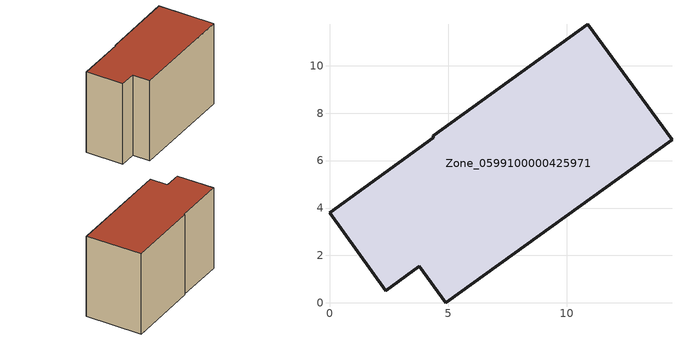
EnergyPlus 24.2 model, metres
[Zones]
Zone_0599100000425971
 floor ground (C_G): 10.89,11.75 14.44,6.88 4.91,0 3.79,1.54 2.36,0.51 0,3.79 4.38,6.96 4.37,7.04 z0
 wall outside (C_F): 14.44,6.88 10.89,11.75 4.37,7.04 4.38,6.96 0,3.79 2.36,0.51 3.79,1.54 4.91,0 14.44,6.88 z0:9.03
 roof outside (C_R): 4.91,0 14.44,6.88 10.89,11.75 4.37,7.04 4.38,6.96 0,3.79 2.36,0.51 3.79,1.54 z9.03
[BUILDING]
Pand.0599100000425971: North Axis=0; Terrain=City; Loads Convergence Tolerance Value=0.04; Temperature Convergence Tolerance Value=0.4; Solar Distribution=FullExterior; Maximum Number of Warmup Days=25; Minimum Number of Warmup Days=1
[Site:Location]
Rotterdam.The.Hague.AP_ZH_NLD Design_Conditions: Latitude=51.96; Longitude=4.45; Time Zone=1; Elevation=-4.5
[SITE:GROUNDTEMPERATURE:BUILDINGSURFACE]
18, 18, 18, 18, 18, 18, 18, 18, 18, 18, 18, 18
[MATERIAL] Thermal Absorptance=0.9; Solar Absorptance=0.7; Visible Absorptance=0.7
Name | Roughness | Thickness | Conductivity | Density | Specific Heat
G.TC.2006-2014 | MediumSmooth | 0.15 | 0.06 | 540 | 1210
F.TC.2006-2014 | Rough | 0.3 | 0.12 | 1920 | 840
R.TC.2006-2014 | MediumRough | 0.2 | 0.08 | 1500 | 1000
[CONSTRUCTION]
C_G: G.TC.2006-2014
C_F: F.TC.2006-2014
C_R: R.TC.2006-2014
[ZONE]
Zone_0599100000425971: Type=1; Multiplier=1; Ceiling Height=Autocalculate; Volume=Autocalculate; Floor Area=autocalculate; Part of Total Floor Area=Yes
[ZONEINFILTRATION:DESIGNFLOWRATE]
Infil_Zone_0599100000425971: Zone or ZoneList or Space or SpaceList=Zone_0599100000425971; Schedule=AlwaysOn; Design Flow Rate Calculation Method=Flow/Area; Flow Rate per Floor Area=0.0015; Constant Term Coefficient=1; Temperature Term Coefficient=0; Velocity Term Coefficient=0; Velocity Squared Term Coefficient=0
[HVACTEMPLATE:ZONE:IDEALLOADSAIRSYSTEM]
Zone_0599100000425971: Maximum Heating Supply Air Temperature=50; Minimum Cooling Supply Air Temperature=13; Maximum Heating Supply Air Humidity Ratio=0.0156; Minimum Cooling Supply Air Humidity Ratio=0.0077; Heating Limit=NoLimit; Cooling Limit=NoLimit; Dehumidification Control Type=ConstantSensibleHeatRatio; Cooling Sensible Heat Ratio=0.7; Dehumidification Setpoint=60; Humidification Control Type=None; Humidification Setpoint=30; Outdoor Air Method=None; Outdoor Air Flow Rate per Person=0.00944; Outdoor Air Flow Rate per Zone Floor Area=0; Outdoor Air Flow Rate per Zone=0; Demand Controlled Ventilation Type=None; Outdoor Air Economizer Type=NoEconomizer; Heat Recovery Type=None; Sensible Heat Recovery Effectiveness=0.7; Latent Heat Recovery Effectiveness=0.65
[ZONECONTROL:THERMOSTAT]
ThermostatControl_Zone_0599100000425971: Zone or ZoneList=Zone_0599100000425971; Control Type Schedule=DualSetpointControlType; Control 1=Thermostat_Zone_0599100000425971; Temperature Difference Between Cutout And Setpoint=0
[THERMOSTATSETPOINT:DUALSETPOINT]
Thermostat_Zone_0599100000425971: Heating Setpoint Temperature Schedule=HeatingSetpoint_Zone_0599100000425971; Cooling Setpoint Temperature Schedule=CoolingSetpoint_Zone_0599100000425971
[SCHEDULE:COMPACT]
HeatingSetpoint_Zone_0599100000425971: Through: 12/31, For: AllDays, Until: 24:00, 21
CoolingSetpoint_Zone_0599100000425971: Through: 12/31, For: AllDays, Until: 24:00, 24
DualSetpointControlType: Through: 12/31, For: AllDays, Until: 24:00, 4
AlwaysOn: Through: 12/31, For: AllDays, Until: 24:00, 1
